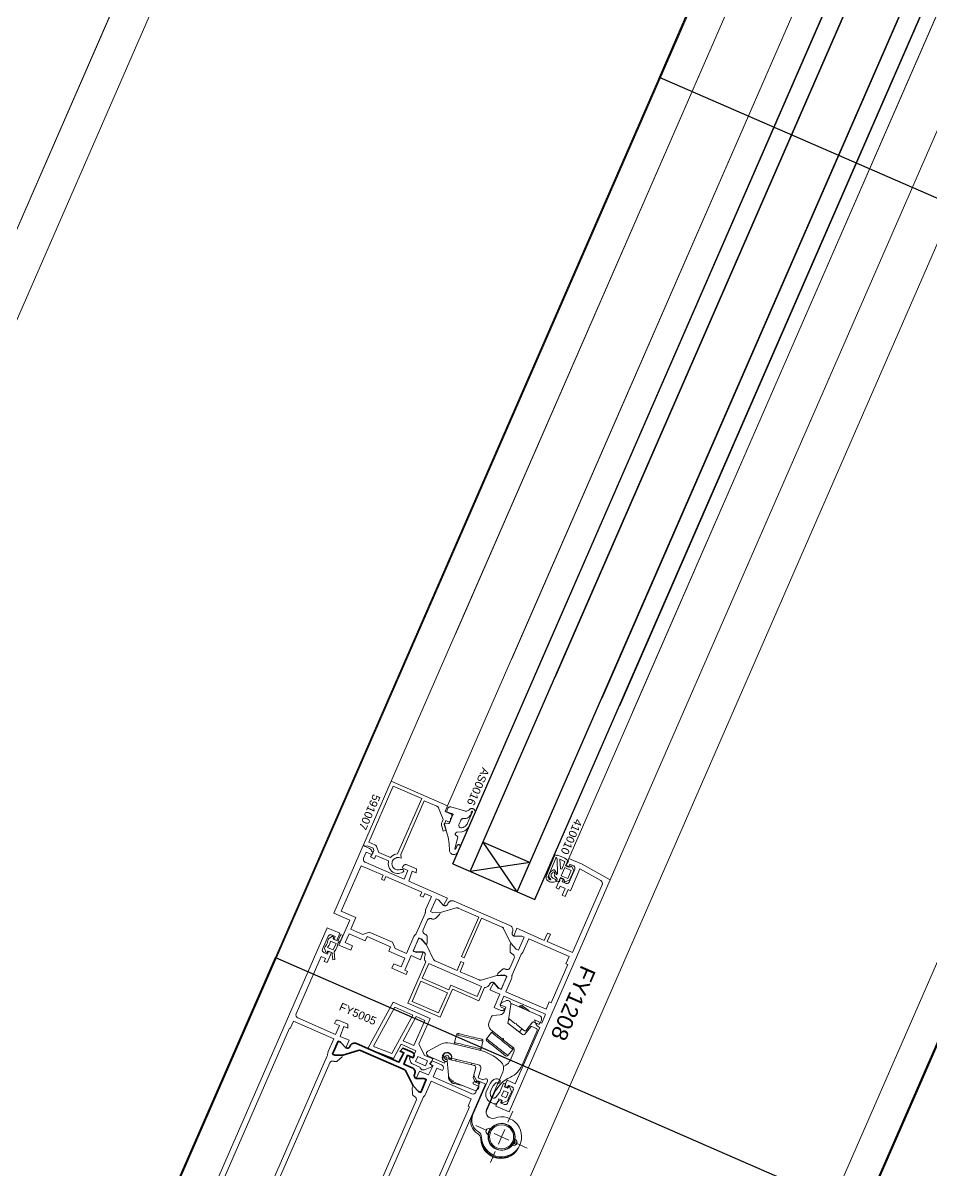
# Model space of a CAD drawing. Header units: millimetres. Extents: x -37281 to 954596, y -59787 to 956680.
# Drawn here: x 873242.2 to 873525.9, y -6909.8 to -6551.4 of the extents above; entities that cross this region are included whole.
import ezdxf
from ezdxf.enums import TextEntityAlignment as Align

# ---------------------------------------------------------------- set-up
doc = ezdxf.new("R2010")
doc.units = ezdxf.units.MM
doc.header["$MEASUREMENT"] = 0
doc.linetypes.add('Dot & Dashed', pattern=[670.277762, 352.777767, -176.388884, 0, -141.111112])
doc.linetypes.add('Double Dashed', pattern=[1093.611073, 529.166651, -211.666656, 141.111112, -211.666656])
for name, color, linetype, lineweight in [('0_Pen_No__2', 8, 'Continuous', 15), ('0_Pen_No__5', 7, 'Continuous', 25), ('0_Pen_No__6', 7, 'Continuous', 35), ('0_Pen_No__7', 7, 'Continuous', 35), ('0_Pen_No__9', 7, 'Continuous', 13), ('New_A-20-M_Floor_Slab_Pen_No__89', 8, 'Continuous', 20), ('New_A-20-M_Roof_Pen_No__93', 8, 'Continuous', 13), ('New_A-25-M_Curtain_Wall_Pen_No__90', 8, 'Continuous', 20), ('New_A-25-M_Wall_Ext_Pen_No__87', 8, 'Continuous', 20), ('New_ArchiCAD Windows_Pen_No__3', 7, 'Continuous', 18), ('New_ArchiCAD Zone Stamps_Pen_No__9', 7, 'Continuous', 13)]:
    doc.layers.add(name, color=color, linetype=linetype, lineweight=lineweight)
for name, color, linetype, lineweight, true_color in [('0_Pen_No__40', 7, 'Continuous', 35, 0x2a2a2a), ('A-15-MG_Structural_Grid_Pen_No__163', 7, 'Continuous', 0, 0x750077), ('New_A-15-MG_Structural_Grid_Phase_2_Pen_No__222', 7, 'Continuous', 13, 0x65af33), ('New_A-25-M_Curtain_Wall_Pen_No__69', 7, 'Continuous', 20, 0x606060), ('New_A-35-M_FFE-Zone_Pen_No__74', 7, 'Continuous', 20, 0x606060), ('New_ArchiCAD Windows_Pen_No__23', 7, 'Continuous', 30, 0x2a2a2a)]:
    doc.layers.add(name, color=color, linetype=linetype, lineweight=lineweight, true_color=true_color)
for name, color, linetype in [('A-15-MG_Structural_Grid', 7, 'Continuous'), ('New_A-15-MG_Structural_Grid_Phase_2', 7, 'Continuous'), ('New_A-20-M_Floor_Slab', 7, 'Continuous'), ('New_A-20-M_Roof', 7, 'Continuous'), ('New_A-25-M_Curtain_Wall', 7, 'Continuous'), ('New_A-25-M_Wall_Ext', 7, 'Continuous'), ('New_A-35-M_FFE-Zone', 7, 'Continuous'), ('New_ArchiCAD Windows', 7, 'Continuous')]:
    doc.layers.add(name, color=color, linetype=linetype)
doc.styles.add('GENERATED_STYLE_2', font='')
doc.styles.add('GENERATED_STYLE_3', font='')
doc.styles.add('GENERATED_STYLE_4', font='')
doc.styles.get('GENERATED_STYLE_2').set_extended_font_data('Arial', bold=True)
doc.styles.get('GENERATED_STYLE_3').set_extended_font_data('Arial')
doc.styles.get('GENERATED_STYLE_4').set_extended_font_data('Swis721 BT')

# ---------------------------------------------------------------- blocks, each defined once
blk = doc.blocks.new('Wall_243_2', base_point=(874395.1, -4631.3))
at = {"layer": 'New_A-25-M_Wall_Ext_Pen_No__87', "linetype": 'Continuous', "flags": 128}
for points in [[(874303.43, -4591.33), (866444.97, -22613.27)], [(866536.64, -22653.24), (874395.1, -4631.3)]]:
    blk.add_lwpolyline(points, dxfattribs=at)
blk = doc.blocks.new('Wall_245_2', base_point=(874285.09, -4632.6))
at = {"layer": 'New_A-25-M_Wall_Ext_Pen_No__87', "linetype": 'Continuous', "flags": 128}
for points in [[(874133.84, -4566.65), (872224.02, -8946.49)], [(869174.27, -16353.33), (874285.09, -4632.6)]]:
    blk.add_lwpolyline(points, dxfattribs=at)
blk = doc.blocks.new('Single Office_INB 2115_77_2', base_point=(872360.27, -4933.21))
at = {"layer": 'New_A-35-M_FFE-Zone_Pen_No__74', "linetype": 'Continuous'}
blk.add_line((872814.28, -7592.83), (874151.79, -4525.48), dxfattribs=at)
at = {"layer": 'New_ArchiCAD Zone Stamps_Pen_No__9'}
for tag, height, style, p in [('ROOM_NAME', 250, 'GENERATED_STYLE_2', (870650.23, -3992.94)), ('zoneNameLine2', 250, 'GENERATED_STYLE_2', (870461.8, -4425.07)), ('ROOM_NUMBER', 200, 'GENERATED_STYLE_3', (870273.37, -4845.78)), ('measuredAreaCode', 200, 'GENERATED_STYLE_3', (870116.34, -5205.89)), ('DUMMY_649', 200, 'GENERATED_STYLE_3', (870423.74, -5339.93)), ('DUMMY_650', 200, 'GENERATED_STYLE_3', (870913.08, -5553.31)), ('DUMMY_651', 133.33, 'GENERATED_STYLE_3', (871192.37, -5659.86))]:
    blk.add_attdef(tag, text='', height=height, rotation=336.4404, dxfattribs=dict(at, style=style)).set_placement(p, align=Align.TOP_LEFT)
blk = doc.blocks.new('Slab_14_2', base_point=(829422.85, -33019.01))
at = {"layer": 'New_A-20-M_Floor_Slab_Pen_No__89', "linetype": 'Continuous', "flags": 128}
blk.add_lwpolyline([(875235.59, -26822.78), (866165.91, -22867.95), (874174.16, -4502.51), (868527.24, -2040.17), (868435.45, -2000.14), (866447.92, -6558.18), (861160.52, -4252.62), (853558.92, -11326.43), (853176.07, -10915.01), (829422.85, -33019.01)], dxfattribs=at)
blk = doc.blocks.new('Slab_18_2', base_point=(875235.59, -26822.78))
at = {"layer": 'New_A-20-M_Floor_Slab_Pen_No__89', "linetype": 'Continuous', "flags": 128}
blk.add_lwpolyline([(875235.59, -26822.78), (866165.91, -22867.95), (874174.16, -4502.51), (883243.83, -8457.33)], close=True, dxfattribs=at)
blk = doc.blocks.new('Double Window 19_7')
at = {"layer": 'New_ArchiCAD Windows_Pen_No__23', "linetype": 'Continuous'}
for p, q in [((-700, 0), (-625, 0)), ((-625, 0), (-625, -190)), ((-325, -190), (-325, 0)), ((-325, 0), (-250, 0))]:
    blk.add_line(p, q, dxfattribs=at)
at = {"layer": 'New_ArchiCAD Windows_Pen_No__3', "linetype": 'Continuous'}
for p, q in [((-700, 165), (700, 165)), ((-625, 0), (-325, 0)), ((-325, -190), (-625, -190)), ((-700, -200), (700, -200))]:
    blk.add_line(p, q, dxfattribs=at)
blk = doc.blocks.new('Wall_353_2', base_point=(874468.42, -4712.54))
at = {"layer": 'New_ArchiCAD Windows', "color": 251, "linetype": 'Continuous', "lineweight": 20, "true_color": 0x606060, "zscale": 1000, "rotation": 66.44041158399281}
blk.add_blockref('Double Window 19_7', (873570.9, -6270.46), dxfattribs=at)
blk = doc.blocks.new('Morph_2_2', base_point=(864302.5, 0))
at = {"layer": 'New_A-20-M_Roof_Pen_No__93', "linetype": 'Continuous', "flags": 128}
blk.add_lwpolyline([(866367.03, -22792.01), (874315.32, -4564.06)], dxfattribs=at)
blk = doc.blocks.new('Standard grid marker')
at = {"layer": 'A-15-MG_Structural_Grid_Pen_No__163', "linetype": 'Double Dashed'}
blk.add_line((1000, 0), (29725.95, 0), dxfattribs=at)
at = {"layer": 'A-15-MG_Structural_Grid_Pen_No__163', "style": 'GENERATED_STYLE_4'}
for tag, p in [('AC_MarkerText_1_0', (-500, 41.18)), ('AC_MarkerText_1_1', (31225.95, 41.18))]:
    blk.add_attdef(tag, text='', height=350, rotation=90, dxfattribs=at).set_placement(p, align=Align.MIDDLE_CENTER)
blk = doc.blocks.new('Beam_8_2', base_point=(874303.43, -4591.33))
at = {"layer": 'New_A-25-M_Curtain_Wall_Pen_No__69', "linetype": 'Dot & Dashed'}
blk.add_line((874303.43, -4591.33), (866444.97, -22613.27), dxfattribs=at)
at = {"layer": 'New_A-25-M_Curtain_Wall_Pen_No__90', "linetype": 'Continuous'}
blk.add_line((874303.43, -4591.33), (866444.97, -22613.27), dxfattribs=at)
blk = doc.blocks.new('Standard grid marker_19')
at = {"layer": 'New_A-15-MG_Structural_Grid_Phase_2_Pen_No__222', "linetype": 'Double Dashed'}
blk.add_line((948.58, 0), (36650.52, 0), dxfattribs=at)
at = {"layer": 'New_A-15-MG_Structural_Grid_Phase_2_Pen_No__222', "style": 'GENERATED_STYLE_4'}
for tag, p in [('AC_MarkerText_1_0', (-500, -588.26)), ('AC_MarkerText_1_1', (38099.1, -588.26))]:
    blk.add_attdef(tag, text='', height=350, rotation=90, dxfattribs=at).set_placement(p, align=Align.MIDDLE_CENTER)

msp = doc.modelspace()

# ---------------------------------------------------------------- linework, layer by layer
at = {"layer": '0_Pen_No__2', "linetype": 'Continuous', "flags": 128}
for points in [[(873361.01, -6815.86), (873361.21, -6816.39), (873360.84, -6816.66), (873360.43, -6816.87), (873359.99, -6817.01), (873359.54, -6817.09), (873359.08, -6817.09), (873358.63, -6817.03), (873358.19, -6816.89), (873357.74, -6816.65), (873357.34, -6816.34), (873356.99, -6815.96), (873356.71, -6815.54), (873356.5, -6815.07), (873356.38, -6814.58), (873356.33, -6814.07), (873356.37, -6813.56), (873356.43, -6813.18), (873352.49, -6811.46), (873352.05, -6812.47), (873350.76, -6811.91), (873350.92, -6811.54), (873351.11, -6811.62), (873351.87, -6809.88), (873351.61, -6809.22), (873349.82, -6808.44), (873348.9, -6808.54), (873348.59, -6808.13), (873357.27, -6788.23), (873374.87, -6795.91), (873374.07, -6797.74), (873376.18, -6798.66), (873376.23, -6799.55), (873376.1, -6799.65), (873375.98, -6799.76), (873375.88, -6799.89), (873375.81, -6800.04), (873375.76, -6800.19), (873375.74, -6800.35), (873375.74, -6800.52), (873375.77, -6800.68), (873375.36, -6801.03), (873374.35, -6800.59), (873373.89, -6801.65), (873374.46, -6803.56), (873373.5, -6803.84), (873373.04, -6802.28), (873372.98, -6802.01), (873372.96, -6801.73), (873372.97, -6801.45), (873373.03, -6801.18), (873373.12, -6800.91), (873373.44, -6800.19), (873372.04, -6796.63), (873371.97, -6796.49), (873371.88, -6796.36), (873371.76, -6796.24), (873371.64, -6796.15), (873371.5, -6796.08), (873367.58, -6794.37)], [(873367.58, -6794.37), (873360.26, -6811.14), (873360.39, -6812.3), (873359.96, -6812.18), (873359.64, -6812.11), (873359.3, -6812.1), (873358.97, -6812.15), (873358.66, -6812.26), (873358.36, -6812.42), (873358.1, -6812.62), (873357.88, -6812.87), (873357.7, -6813.15), (873357.57, -6813.46), (873357.5, -6813.78), (873357.48, -6814.12), (873357.52, -6814.45), (873357.62, -6814.77), (873357.77, -6815.07), (873357.96, -6815.34), (873358.2, -6815.57), (873358.48, -6815.75), (873358.78, -6815.89), (873359.11, -6815.97), (873359.44, -6816), (873359.77, -6815.97), (873360.09, -6815.88), (873361.01, -6815.86)], [(873349.74, -6836.77), (873357.07, -6839.97), (873356.47, -6841.34), (873361.52, -6843.54), (873360.32, -6846.29), (873358.03, -6845.29), (873357.43, -6846.67), (873361.92, -6848.63), (873362.32, -6847.71), (873361.49, -6847.35), (873363.49, -6842.77), (873366.42, -6844.05), (873367.28, -6841.58), (873364.86, -6841.62), (873364.13, -6841.3), (873365.89, -6837.27), (873366.62, -6837.59), (873368.24, -6839.38), (873368.52, -6838.74), (873368.49, -6836.97), (873368.48, -6836.81), (873368.43, -6836.65), (873368.37, -6836.5), (873368.28, -6836.36), (873368.16, -6836.24), (873368.03, -6836.15), (873367.89, -6836.07), (873367.75, -6836.01), (873367.61, -6835.93), (873367.48, -6835.84), (873367.38, -6835.72), (873367.29, -6835.6), (873367.22, -6835.45), (873367.17, -6835.3), (873367.15, -6835.15), (873367.15, -6834.99), (873367.18, -6834.84), (873367.23, -6834.69), (873368.51, -6831.76), (873368.58, -6831.62), (873368.68, -6831.49), (873368.79, -6831.38), (873368.92, -6831.29), (873369.06, -6831.22), (873369.21, -6831.18), (873369.37, -6831.16), (873369.52, -6831.16), (873369.68, -6831.19), (873369.83, -6831.24), (873369.97, -6831.3), (873370.12, -6831.35), (873370.28, -6831.38), (873370.45, -6831.38), (873370.61, -6831.36), (873370.76, -6831.3), (873370.91, -6831.23), (873371.04, -6831.13), (873372.36, -6829.94), (873372.64, -6829.3), (873370.22, -6829.34), (873369.49, -6829.02), (873371.24, -6824.98), (873371.98, -6825.3), (873373.59, -6827.1), (873374.82, -6824.8), (873362.72, -6819.52), (873363.83, -6816.41), (873365.03, -6816.93), (873365.11, -6815.66), (873362.22, -6814.4), (873362.08, -6814.35), (873361.92, -6814.32), (873361.76, -6814.31), (873361.61, -6814.34), (873361.46, -6814.38), (873361.32, -6814.45), (873361.19, -6814.54), (873361.08, -6814.65), (873360.98, -6814.78), (873360.91, -6814.91), (873360.71, -6815.37), (873362.45, -6816.13), (873361.25, -6818.88), (873349.15, -6813.61), (873349.01, -6813.53), (873348.89, -6813.44), (873348.78, -6813.32), (873348.69, -6813.2), (873348.62, -6813.05), (873348.57, -6812.9), (873348.55, -6812.75), (873348.56, -6812.59), (873348.58, -6812.44), (873348.63, -6812.29), (873349.43, -6810.46), (873351.08, -6811.17), (873351.48, -6810.79), (873351.27, -6810.26), (873351.14, -6809.98), (873350.96, -6809.72), (873350.74, -6809.5), (873350.49, -6809.31), (873350.21, -6809.16), (873348.47, -6808.4), (873339.28, -6829.48), (873344.32, -6831.68), (873340.93, -6839.47), (873344.59, -6841.07), (873345.19, -6839.7), (873342.9, -6838.7)], [(873412.73, -6812.42), (873411.73, -6814.71), (873412.64, -6815.11), (873413.04, -6814.19), (873414.14, -6814.67), (873414.25, -6814.73), (873414.35, -6814.81), (873414.44, -6814.9), (873414.51, -6815), (873414.57, -6815.11), (873414.6, -6815.23), (873414.62, -6815.36), (873414.62, -6815.48), (873414.6, -6815.61), (873414.56, -6815.72), (873412.8, -6819.76), (873412.74, -6819.87), (873412.66, -6819.97), (873412.57, -6820.06), (873412.47, -6820.13), (873412.36, -6820.18), (873412.24, -6820.22), (873412.11, -6820.24), (873411.99, -6820.23), (873411.86, -6820.21), (873411.74, -6820.17), (873410.64, -6819.69), (873411.04, -6818.77), (873410.13, -6818.38), (873408.73, -6821.58), (873409.65, -6821.98), (873410.04, -6821.07), (873411.6, -6821.75), (873410.68, -6823.85), (873411.6, -6824.25), (873412.52, -6822.15), (873413.25, -6822.47), (873416.21, -6815.69), (873422.69, -6819.33), (873422.83, -6819.42), (873422.95, -6819.53), (873423.05, -6819.66), (873423.12, -6819.8), (873423.18, -6819.96), (873423.2, -6820.12), (873423.2, -6820.28), (873423.18, -6820.44), (873423.12, -6820.6), (873413.87, -6841.82), (873405.98, -6838.39), (873406.98, -6836.1), (873406.07, -6835.7), (873405.07, -6837.99), (873396.45, -6834.23), (873395.59, -6836.69), (873398.01, -6836.66), (873398.74, -6836.98), (873396.99, -6841.01), (873396.25, -6840.69), (873394.63, -6838.89), (873394.36, -6839.53), (873394.38, -6841.31), (873394.4, -6841.47), (873394.44, -6841.63), (873394.51, -6841.78), (873394.6, -6841.91), (873394.71, -6842.03), (873394.84, -6842.13), (873394.98, -6842.21), (873395.13, -6842.27), (873395.26, -6842.34), (873395.39, -6842.44), (873395.5, -6842.55), (873395.59, -6842.68), (873395.66, -6842.82), (873395.7, -6842.97), (873395.72, -6843.13), (873395.72, -6843.28), (873395.69, -6843.44), (873395.64, -6843.59), (873394.36, -6846.52), (873394.29, -6846.66), (873394.2, -6846.78), (873394.08, -6846.89), (873393.95, -6846.98), (873393.81, -6847.05), (873393.66, -6847.1), (873393.51, -6847.12), (873393.35, -6847.12), (873393.2, -6847.09), (873393.05, -6847.04), (873392.9, -6846.97), (873392.75, -6846.92), (873392.59, -6846.9), (873392.43, -6846.89), (873392.26, -6846.92), (873392.11, -6846.97), (873391.97, -6847.05), (873391.84, -6847.15), (873390.52, -6848.33), (873390.24, -6848.98), (873392.65, -6848.94), (873393.39, -6849.26), (873391.63, -6853.29), (873390.9, -6852.97), (873389.28, -6851.18), (873388.06, -6853.48), (873391.17, -6854.84), (873389.37, -6858.96), (873391.48, -6859.88), (873392.25, -6859.9), (873392.8, -6859.37), (873393, -6858.91), (873391.26, -6858.15), (873392.46, -6855.4)], [(873392.46, -6855.4), (873405.47, -6861.07), (873404.27, -6863.82), (873401.96, -6862.81), (873402.43, -6864.02), (873402.85, -6864.67), (873403.49, -6865.12), (873403.67, -6865.2), (873396, -6882.8), (873393.43, -6881.68), (873393.04, -6882.59), (873392.99, -6882.73), (873392.96, -6882.88), (873392.95, -6883.03), (873392.97, -6883.19), (873393.13, -6883.96), (873393.51, -6884), (873393.83, -6883.27), (873394.93, -6883.75), (873395.04, -6883.81), (873395.14, -6883.88), (873395.23, -6883.98), (873395.3, -6884.08), (873395.35, -6884.19), (873395.39, -6884.31), (873395.41, -6884.44), (873395.41, -6884.56), (873395.38, -6884.68), (873395.34, -6884.8), (873393.58, -6888.84), (873393.53, -6888.95), (873393.45, -6889.05), (873393.36, -6889.13), (873393.26, -6889.21), (873393.14, -6889.26), (873393.02, -6889.3), (873392.9, -6889.32), (873392.77, -6889.31), (873392.65, -6889.29), (873392.53, -6889.25), (873391.43, -6888.77), (873391.75, -6888.04), (873391.46, -6887.79), (873390.79, -6888.2), (873390.66, -6888.29), (873390.55, -6888.4), (873390.46, -6888.52), (873390.39, -6888.65), (873389.92, -6889.75), (873394.04, -6891.54), (873425.62, -6819.13), (873416.85, -6814.22), (873412.73, -6812.42)], [(873342.9, -6838.7), (873344.1, -6835.95), (873349.14, -6838.15), (873349.74, -6836.77)], [(873384.61, -6856.88), (873386.43, -6852.71), (873386.72, -6852.68), (873386.97, -6852.62), (873387.22, -6852.53), (873387.44, -6852.39), (873387.63, -6852.22), (873387.8, -6852.01), (873387.92, -6851.78), (873387.96, -6851.69), (873388.04, -6851.55), (873388.13, -6851.43), (873388.24, -6851.32), (873388.37, -6851.23), (873388.51, -6851.16), (873388.66, -6851.12), (873388.82, -6851.09), (873388.98, -6851.1), (873389.13, -6851.12), (873389.28, -6851.18), (873389.26, -6851.22), (873390.69, -6852.94), (873391.61, -6853.34), (873393.41, -6849.21), (873392.49, -6848.81), (873390.26, -6848.93), (873390.24, -6848.98), (873385.36, -6850.41), (873385.23, -6850.44), (873385.09, -6850.45), (873384.95, -6850.45), (873384.81, -6850.42), (873384.68, -6850.37), (873378.76, -6847.79), (873379.96, -6845.04), (873379.04, -6844.64), (873377.84, -6847.39), (873371, -6844.4), (873370.87, -6844.34), (873370.76, -6844.26), (873370.66, -6844.16), (873370.57, -6844.05), (873370.5, -6843.93), (873368.24, -6839.38), (873368.26, -6839.34), (873366.83, -6837.62), (873365.91, -6837.22), (873364.11, -6841.35), (873365.03, -6841.75), (873367.26, -6841.63), (873367.28, -6841.58), (873367.42, -6841.66), (873367.54, -6841.75), (873367.65, -6841.86), (873367.74, -6841.99), (873367.81, -6842.13), (873367.86, -6842.28), (873367.88, -6842.44), (873367.88, -6842.6), (873367.85, -6842.75), (873367.8, -6842.9), (873367.76, -6842.99), (873367.67, -6843.24), (873367.63, -6843.5), (873367.64, -6843.76), (873367.69, -6844.02), (873367.79, -6844.26), (873367.92, -6844.48), (873368.1, -6844.71), (873362.48, -6857.6), (873372.56, -6862), (873376.36, -6853.29)], [(873375.2, -6853.44), (873366.95, -6849.84), (873368.99, -6845.17), (873385.49, -6852.36), (873384.09, -6855.57), (873375.84, -6851.97)], [(873375.84, -6851.97), (873375.2, -6853.44)], [(873376.36, -6853.29), (873384.61, -6856.88)], [(873394.14, -6886.8), (873394.81, -6885.27), (873394.19, -6883.67), (873393.96, -6883.64), (873393.56, -6884.14), (873392.55, -6883.7)]]:
    msp.add_lwpolyline(points, dxfattribs=at)
for points in [[(873366.78, -6793.69), (873357.89, -6789.81), (873350.25, -6807.32), (873352.16, -6808.15), (873352.3, -6808.23), (873352.43, -6808.32), (873352.54, -6808.44), (873352.63, -6808.56), (873352.69, -6808.71), (873353.42, -6810.56), (873357, -6812.12), (873357.36, -6811.74), (873357.78, -6811.43), (873358.24, -6811.19), (873358.74, -6811.03), (873359.25, -6810.96)], [(873350.34, -6835.4), (873348.37, -6836.17), (873344.61, -6834.53), (873346.21, -6830.87), (873341.62, -6828.87), (873347.82, -6814.66), (873354.69, -6817.66), (873354.17, -6818.85), (873355.09, -6819.25), (873355.61, -6818.06), (873366.79, -6822.93), (873366.27, -6824.13), (873367.19, -6824.53), (873367.71, -6823.33), (873369.82, -6824.25), (873368.08, -6828.24), (873367.98, -6828.53), (873367.92, -6828.83), (873367.91, -6829.13), (873367.9, -6829.28), (873367.88, -6829.43), (873367.83, -6829.57), (873365.16, -6835.68), (873365.09, -6835.81), (873365.01, -6835.93), (873364.9, -6836.03), (873364.69, -6836.25), (873364.5, -6836.5), (873364.36, -6836.77), (873362.02, -6842.13), (873358.45, -6840.57), (873357.67, -6838.59)], [(873379.23, -6843.08), (873380.05, -6843.44), (873385.45, -6831.07), (873391.88, -6833.87), (873392, -6833.94), (873392.11, -6834.02), (873392.22, -6834.11), (873392.3, -6834.22), (873392.37, -6834.34), (873394.63, -6838.91), (873396.25, -6840.69), (873396.99, -6841.01), (873398.74, -6836.98), (873398.01, -6836.66), (873395.59, -6836.69), (873395.46, -6836.62), (873395.33, -6836.52), (873395.22, -6836.41), (873395.13, -6836.28), (873395.06, -6836.14), (873395.02, -6835.99), (873395, -6835.84), (873395, -6835.68), (873395.03, -6835.52), (873395.08, -6835.38), (873395.12, -6835.28), (873395.19, -6835.06), (873395.24, -6834.83), (873395.24, -6834.6), (873395.21, -6834.36), (873395.14, -6834.14), (873395.04, -6833.93), (873394.9, -6833.73), (873394.74, -6833.56), (873394.55, -6833.42), (873394.34, -6833.31), (873376.93, -6825.72), (873376.7, -6825.64), (873376.47, -6825.6), (873376.24, -6825.59), (873376, -6825.63), (873375.78, -6825.69), (873375.57, -6825.8), (873375.37, -6825.93), (873375.2, -6826.1), (873375.06, -6826.28), (873374.95, -6826.49), (873374.91, -6826.58), (873374.84, -6826.72), (873374.74, -6826.85), (873374.63, -6826.96), (873374.5, -6827.05), (873374.36, -6827.11), (873374.21, -6827.16), (873374.05, -6827.18), (873373.9, -6827.18), (873373.74, -6827.15), (873373.59, -6827.1), (873371.98, -6825.3), (873371.24, -6824.98), (873369.49, -6829.02), (873370.22, -6829.34), (873372.63, -6829.32), (873377.51, -6827.86), (873377.65, -6827.83), (873377.78, -6827.82), (873377.92, -6827.83), (873378.06, -6827.86), (873378.19, -6827.9), (873384.62, -6830.71)], [(873393.06, -6854.02), (873394.79, -6850.04), (873394.9, -6849.75), (873394.95, -6849.45), (873394.96, -6849.14), (873394.97, -6848.99), (873395, -6848.85), (873395.05, -6848.71), (873397.71, -6842.6), (873397.78, -6842.47), (873397.87, -6842.35), (873397.97, -6842.24), (873398.19, -6842.03), (873398.37, -6841.78), (873398.51, -6841.51), (873400.25, -6837.52), (873412.81, -6843), (873411.81, -6845.29), (873412.45, -6845.57), (873407.25, -6857.49), (873406.61, -6857.21), (873405.61, -6859.5)], [(873374.8, -6854.35), (873372.04, -6860.68), (873363.79, -6857.08), (873366.55, -6850.76)]]:
    msp.add_lwpolyline(points, close=True, dxfattribs=at)
for points in [[(873273.33, -6980.73), (873337.28, -6834.07), (873341.22, -6835.79), (873340.23, -6838.08), (873339.31, -6837.68), (873339.71, -6836.76), (873338.61, -6836.28, 0.414214), (873337.56, -6836.69), (873335.8, -6840.73, 0.414214), (873336.21, -6841.78), (873337.31, -6842.26), (873337.71, -6841.34), (873338.63, -6841.74), (873337.23, -6844.95), (873336.31, -6844.55), (873336.71, -6843.64), (873335.34, -6843.04), (873327.54, -6860.91, 0.414214), (873328.06, -6862.23), (873339.88, -6867.38), (873341.08, -6864.63), (873339.52, -6863.95), (873339.72, -6863.5, -0.414214), (873341.04, -6862.98), (873343.74, -6864.16), (873343.66, -6865.43), (873342.47, -6864.91), (873341.35, -6868.02), (873344.1, -6869.22), (873343.06, -6871.61), (873341.44, -6869.81), (873340.71, -6869.49), (873338.95, -6873.52), (873339.69, -6873.84), (873342.1, -6873.81), (873341.82, -6874.45), (873340.5, -6875.63, -0.294108), (873339.44, -6875.81), (873339.38, -6875.78, 0.414214), (873338.07, -6876.3), (873304.81, -6952.57, 0.414214)], [(873342.72, -6983.71), (873386.69, -6882.88), (873384.95, -6882.13, 0.198912), (873383.42, -6882.1), (873382.89, -6882.31), (873382.88, -6882.86), (873384.53, -6883.58), (873383.73, -6885.41, -0.414214), (873382.42, -6885.93), (873370.32, -6880.65), (873371.52, -6877.9), (873373.26, -6878.66), (873373.46, -6878.2, 0.414214), (873372.94, -6876.89), (873370.05, -6875.63), (873369.17, -6876.56), (873370.37, -6877.08), (873368.85, -6880.01), (873366.1, -6878.81), (873365.06, -6881.2), (873367.48, -6881.16), (873368.21, -6881.48), (873366.45, -6885.51), (873365.72, -6885.19), (873364.1, -6883.4), (873363.82, -6884.04), (873363.85, -6885.81, 0.294108), (873364.45, -6886.71), (873364.5, -6886.74, -0.414214), (873365.02, -6888.05), (873331.76, -6964.32, -0.414214)], [(873332.45, -6966.98, -0.112281), (873332.54, -6966.54), (873367.18, -6887.11, -0.112281), (873367.44, -6886.75, 0.112281), (873367.98, -6886.02), (873369.72, -6882.03), (873382.27, -6887.5), (873381.28, -6889.8), (873381.73, -6890), (873344.56, -6975.24), (873344.1, -6975.04), (873343.1, -6977.34), (873331.42, -6972.24)]]:
    msp.add_lwpolyline(points, format="xyb", dxfattribs=at)
msp.add_lwpolyline([(873298.78, -6958.01), (873300.11, -6958.59), (873301.85, -6954.6, -0.112281), (873302.39, -6953.87, 0.112281), (873302.65, -6953.51), (873337.29, -6874.07, 0.112281), (873337.38, -6873.64, -0.112281), (873337.55, -6872.75), (873339.28, -6868.76), (873326.73, -6863.28), (873325.73, -6865.57), (873325.45, -6865.45), (873288.28, -6950.7), (873288.55, -6950.82), (873287.55, -6953.11)], format="xyb", close=True, dxfattribs=at)
at = {"layer": '0_Pen_No__40', "linetype": 'Continuous'}
msp.add_line((874037.86, -5700.74), (866899.19, -22071.98), dxfattribs=at)
at = {"layer": '0_Pen_No__5', "linetype": 'Continuous'}
for p, q in [((873525.14, -6473.06), (873402.86, -6753.48)), ((873530.64, -6475.46), (873408.36, -6755.87)), ((873545.3, -6481.85), (873423.03, -6762.27)), ((873550.8, -6484.25), (873428.53, -6764.67)), ((873376.45, -6814.05), (873498.72, -6533.64)), ((873381.95, -6816.45), (873504.22, -6536.04)), ((873396.61, -6822.85), (873518.89, -6542.43)), ((873402.11, -6825.24), (873524.39, -6544.83)), ((873385.94, -6807.28), (873400.61, -6813.68)), ((873396.61, -6822.85), (873385.94, -6807.28)), ((873376.45, -6814.05), (873402.11, -6825.24)), ((873400.61, -6813.68), (873381.95, -6816.45))]:
    msp.add_line(p, q, dxfattribs=at)
at = {"layer": '0_Pen_No__6', "linetype": 'Continuous', "flags": 128}
msp.add_lwpolyline([(873364.09, -6883.42), (873365.72, -6885.19), (873366.45, -6885.51), (873368.21, -6881.48), (873367.48, -6881.16), (873365.06, -6881.2, -0.414214), (873364.54, -6879.88), (873364.58, -6879.79, 0.414214), (873363.81, -6877.82), (873361.15, -6876.66), (873362.35, -6873.91), (873364.09, -6874.67), (873364.29, -6874.21, 0.414214), (873363.77, -6872.89), (873360.89, -6871.63), (873360.01, -6872.56), (873361.2, -6873.08), (873359.68, -6876.02), (873346.39, -6870.22, 0.414214), (873344.42, -6871), (873344.38, -6871.09, -0.414214), (873343.06, -6871.61), (873341.44, -6869.81), (873340.71, -6869.49), (873338.95, -6873.52), (873339.69, -6873.84), (873342.09, -6873.82), (873346.97, -6872.37, -0.176327), (873347.66, -6872.41), (873361.34, -6878.38, -0.176327), (873361.84, -6878.85)], format="xyb", close=True, dxfattribs=at)
at = {"layer": '0_Pen_No__9', "linetype": 'Continuous'}
for p, q in [((873493.17, -6476.58), (873377.29, -6742.32)), ((873510.77, -6484.25), (873394.89, -6750)), ((873548.62, -6500.76), (873432.74, -6766.51)), ((873562.32, -6505.64), (873446.04, -6772.3)), ((873357.27, -6788.23), (873473.15, -6522.49)), ((873374.87, -6795.91), (873490.75, -6530.16)), ((873412.73, -6812.42), (873528.61, -6546.67)), ((873425.62, -6819.13), (873541.9, -6552.46)), ((873391.84, -6858.95), (873392.61, -6859.29)), ((873393.25, -6856.83), (873391.86, -6857.38)), ((873394.59, -6858.05), (873393.96, -6862.2)), ((873394.59, -6858.05), (873394.61, -6857.91)), ((873403.63, -6861.58), (873395, -6857.82)), ((873397.19, -6858.77), (873397.48, -6858.4)), ((873397.48, -6858.4), (873398.09, -6858.34)), ((873388.59, -6861.77), (873387.8, -6863.58)), ((873391.28, -6861.22), (873388.99, -6861.48)), ((873392.77, -6859.68), (873392.49, -6860.33)), ((873393.72, -6863.81), (873393.96, -6862.2)), ((873393.85, -6862.96), (873394.17, -6862.56)), ((873394.07, -6862.48), (873395.89, -6863.93)), ((873403.67, -6864), (873404.15, -6862.9)), ((873387.03, -6868.71), (873388.59, -6866.75)), ((873388.38, -6865.95), (873391.9, -6868.74)), ((873398.26, -6867.42), (873393.72, -6863.81)), ((873395.89, -6863.93), (873396.31, -6863.88)), ((873396.31, -6863.88), (873396.36, -6864.3)), ((873396.36, -6864.3), (873398.86, -6866.3)), ((873398.08, -6865.67), (873397.3, -6866.66)), ((873398.03, -6877.14), (873402.83, -6866.14)), ((873400.85, -6864.97), (873398.96, -6867.34)), ((873399.29, -6866.25), (873401.41, -6863.58)), ((873402.57, -6865.48), (873401.2, -6864.89)), ((873401.77, -6863.5), (873403.27, -6864.15)), ((873384.79, -6872.3), (873375.72, -6870.11)), ((873377.05, -6869.92), (873377.64, -6867.49)), ((873385.9, -6869.48), (873385.32, -6871.91)), ((873391.9, -6868.74), (873392.32, -6868.7)), ((873392.36, -6869.12), (873391.9, -6868.74)), ((873392.32, -6868.7), (873392.36, -6869.12)), ((873392.36, -6869.12), (873395.33, -6871.48)), ((873372.52, -6870.53), (873368.67, -6872.62)), ((873395.24, -6872.05), (873393.68, -6874)), ((873395.62, -6872.66), (873394.36, -6875.54)), ((873368.86, -6874.13), (873373.93, -6876.34)), ((873373.9, -6874.3), (873374.09, -6874.35)), ((873373.93, -6876.34), (873374.11, -6875.88)), ((873374.66, -6874.49), (873374.09, -6874.35)), ((873375.1, -6880.1), (873374.66, -6874.49)), ((873375.24, -6874.63), (873375.19, -6874.82)), ((873375.97, -6875.01), (873375.19, -6874.82)), ((873375.24, -6874.63), (873376.01, -6874.81)), ((873375.46, -6875.19), (873383.3, -6877.08)), ((873375.97, -6875.01), (873376.01, -6874.81)), ((873376.12, -6874.84), (873384.5, -6876.86)), ((873377.46, -6875.68), (873377.58, -6875.19)), ((873382.44, -6876.36), (873382.32, -6876.85)), ((873393.09, -6876.95), (873392.3, -6877.43)), ((873375.1, -6880.1), (873375.18, -6881.07)), ((873383.67, -6877.69), (873382.89, -6880.88)), ((873382.89, -6880.88), (873383.5, -6882.28)), ((873383.96, -6882.08), (873383.09, -6880.08)), ((873385.23, -6878.1), (873384.44, -6880.93)), ((873384.44, -6880.93), (873385.91, -6881.57)), ((873387.04, -6890.83), (873392.11, -6879.22)), ((873375.81, -6881.93), (873376.55, -6882.22)), ((873375.92, -6882.06), (873375.94, -6881.98)), ((873376.24, -6882.58), (873375.92, -6882.06)), ((873376.55, -6882.22), (873376.63, -6881.89)), ((873383.16, -6884.83), (873376.55, -6882.22)), ((873387.32, -6881.93), (873382.74, -6892.43)), ((873383.5, -6882.28), (873384.58, -6882.71)), ((873383.96, -6882.08), (873383.7, -6882.36)), ((873384.57, -6882.32), (873383.96, -6882.08)), ((873384.63, -6883.82), (873384.46, -6884.27)), ((873384.58, -6882.71), (873384.57, -6882.32)), ((873384.96, -6882.48), (873384.57, -6882.32)), ((873384.58, -6882.71), (873384.63, -6883.82)), ((873384.87, -6882.82), (873384.58, -6882.71)), ((873384.96, -6882.48), (873384.87, -6882.82)), ((873386.68, -6881.26), (873385.91, -6881.57)), ((873387.06, -6891.29), (873389.44, -6885.84)), ((873393.72, -6894.79), (873395.22, -6891.35)), ((873382.74, -6892.43), (873382.46, -6893.09)), ((873392.92, -6895.32), (873392.88, -6895.41)), ((873387.14, -6897.37), (873383.7, -6895.87)), ((873387.56, -6898.65), (873387.45, -6898.6)), ((873387.82, -6897.67), (873387.75, -6897.64)), ((873388.25, -6896.77), (873388.36, -6896.81)), ((873391.72, -6899.37), (873389.43, -6898.37)), ((873391.72, -6899.37), (873392.72, -6897.08)), ((873393.83, -6895.83), (873393.88, -6895.71)), ((873391.72, -6899.37), (873390.72, -6901.66)), ((873391.72, -6899.37), (873394.01, -6900.37)), ((873395.19, -6901.98), (873395.08, -6901.93)), ((873395.88, -6900.09), (873395.99, -6900.14)), ((873396.3, -6901.37), (873399.74, -6902.87)), ((873389.72, -6903.95), (873388.22, -6907.39))]:
    msp.add_line(p, q, dxfattribs=at)
at = {"layer": '0_Pen_No__9', "linetype": 'Continuous', "flags": 128}
for points in [[(873375.82, -6796.26), (873375.68, -6796.25), (873375.55, -6796.26), (873375.42, -6796.29), (873375.3, -6796.35), (873375.19, -6796.42), (873375.09, -6796.51), (873375.01, -6796.61), (873374.95, -6796.73), (873374.6, -6797.54), (873374.58, -6797.58), (873374.57, -6797.63), (873374.57, -6797.68), (873374.58, -6797.73), (873374.6, -6797.78), (873374.62, -6797.83), (873374.66, -6797.86), (873374.69, -6797.9), (873374.74, -6797.92), (873374.78, -6797.94), (873376.35, -6798.41), (873376.4, -6798.43), (873376.45, -6798.46), (873376.48, -6798.49), (873376.52, -6798.53), (873376.54, -6798.58), (873376.56, -6798.62), (873376.57, -6798.67), (873376.57, -6798.72), (873376.56, -6798.77), (873376.54, -6798.82), (873375.47, -6801.29), (873375.45, -6801.33), (873375.42, -6801.36), (873375.39, -6801.4), (873375.35, -6801.42), (873375.31, -6801.44), (873375.27, -6801.46), (873375.22, -6801.47), (873375.17, -6801.47), (873374.11, -6801.4), (873374.06, -6801.4), (873374.01, -6801.41), (873373.96, -6801.43), (873373.92, -6801.45), (873373.88, -6801.49), (873373.85, -6801.52), (873373.82, -6801.57), (873373.8, -6801.61), (873373.79, -6801.66), (873373.79, -6801.71), (873373.79, -6801.76), (873373.81, -6801.81), (873374.4, -6803.74), (873375.03, -6805.72), (873375.38, -6807.78), (873375.44, -6809.87), (873375.48, -6810.1), (873375.55, -6810.33), (873375.66, -6810.54), (873375.81, -6810.73), (873375.98, -6810.89), (873376.18, -6811.02), (873376.4, -6811.12), (873376.64, -6811.17), (873376.88, -6811.19), (873377.11, -6811.16), (873377.34, -6811.09), (873377.56, -6810.99), (873377.75, -6810.85), (873377.92, -6810.68), (873378.74, -6808.79), (873378.77, -6808.71), (873378.78, -6808.63), (873378.78, -6808.55), (873378.77, -6808.46), (873378.74, -6808.39), (873378.7, -6808.31), (873378.65, -6808.25), (873378.59, -6808.19), (873378.52, -6808.15), (873378.45, -6808.11), (873378.37, -6808.09), (873378.28, -6808.09), (873378.2, -6808.09), (873378.12, -6808.11), (873378.05, -6808.15), (873377.98, -6808.19), (873377.92, -6808.25), (873377.87, -6808.31), (873377.83, -6808.39), (873377.4, -6809.36), (873377.38, -6809.4), (873377.35, -6809.44), (873377.32, -6809.48), (873377.28, -6809.51), (873377.24, -6809.53), (873377.19, -6809.54), (873377.15, -6809.55), (873377.13, -6809.51), (873377.12, -6809.46), (873377.12, -6809.41), (873377.13, -6809.37), (873378.01, -6805.7), (873378.02, -6805.62), (873378, -6805.55), (873377.98, -6805.51), (873377.95, -6805.47), (873377.92, -6805.44), (873377.88, -6805.41), (873377.84, -6805.39), (873377.55, -6805.26), (873377.48, -6805.22), (873377.41, -6805.17), (873377.35, -6805.1), (873377.31, -6805.03), (873377.27, -6804.95), (873377.26, -6804.86), (873377.25, -6804.77), (873377.27, -6804.69), (873377.3, -6804.6), (873377.34, -6804.53), (873377.39, -6804.46), (873377.46, -6804.4), (873377.71, -6804.22), (873377.75, -6804.19), (873377.79, -6804.17), (873377.83, -6804.16), (873377.87, -6804.16), (873379.3, -6804.1), (873379.37, -6804.09), (873379.44, -6804.07), (873379.76, -6803.96), (873380.23, -6803.76), (873380.65, -6803.49), (873381.02, -6803.15), (873381.33, -6802.76), (873381.57, -6802.32), (873383.36, -6798.19), (873383.42, -6798.04), (873383.44, -6797.87), (873383.44, -6797.71), (873383.41, -6797.54), (873383.36, -6797.39), (873383.28, -6797.24), (873383.18, -6797.11), (873383.05, -6797), (873382.91, -6796.91), (873382.76, -6796.85), (873382.6, -6796.81), (873382.43, -6796.8), (873382.27, -6796.81), (873382.11, -6796.85), (873381.96, -6796.92), (873381.82, -6797.01), (873381.7, -6797.13), (873381.52, -6797.3), (873381.32, -6797.43), (873381.1, -6797.54), (873380.87, -6797.6), (873380.63, -6797.63), (873380.39, -6797.62), (873380.15, -6797.57)], [(873378.44, -6801.72), (873378.4, -6801.85), (873378.38, -6801.98), (873378.38, -6802.12), (873378.4, -6802.25), (873378.45, -6802.38), (873378.52, -6802.5), (873378.6, -6802.6), (873378.71, -6802.69), (873378.82, -6802.76), (873378.95, -6802.81), (873379.08, -6802.84), (873379.21, -6802.84), (873379.35, -6802.82), (873379.72, -6802.71), (873380.08, -6802.54), (873380.4, -6802.31), (873380.68, -6802.04), (873380.92, -6801.73), (873381.1, -6801.38), (873382.65, -6797.83), (873382.66, -6797.81), (873382.66, -6797.78), (873382.66, -6797.76), (873382.66, -6797.73), (873382.65, -6797.71), (873382.64, -6797.69), (873382.62, -6797.67), (873382.6, -6797.65), (873382.58, -6797.64), (873382.56, -6797.63), (873382.54, -6797.62), (873382.51, -6797.62), (873382.49, -6797.62), (873382.46, -6797.63), (873382.44, -6797.64), (873382.42, -6797.65), (873382.4, -6797.67), (873382.39, -6797.69), (873382.37, -6797.71), (873382.23, -6798.05), (873382.21, -6798.09), (873382.2, -6798.13), (873382.2, -6798.18), (873382.21, -6798.23), (873382.22, -6798.27), (873382.24, -6798.31), (873382.27, -6798.35), (873382.3, -6798.39), (873382.26, -6798.47), (873382.08, -6798.81), (873381.85, -6799.11), (873381.58, -6799.38), (873381.27, -6799.61), (873380.92, -6799.78), (873380.56, -6799.9), (873380.18, -6799.96), (873379.79, -6799.96), (873379.67, -6799.96), (873379.55, -6799.98), (873379.43, -6800.02), (873379.32, -6800.07), (873379.22, -6800.15), (873379.13, -6800.23), (873379.06, -6800.33), (873379, -6800.44)], [(873405.71, -6817.69), (873408.13, -6811.81), (873408.41, -6811.25), (873408.97, -6811.52), (873409.04, -6811.36), (873409.21, -6811.41), (873410.36, -6811.81), (873411.44, -6812.36), (873412.45, -6813.05), (873412.67, -6813.23), (873411.78, -6814.51), (873413.09, -6815.08), (873413.21, -6814.81), (873413.57, -6814.8), (873414.25, -6816.17), (873412.92, -6819.23), (873411.45, -6819.66), (873411.21, -6819.39), (873411.33, -6819.12), (873410.02, -6818.55), (873409.78, -6819.66), (873408.99, -6819.49), (873409.13, -6818.87), (873408.77, -6818.35), (873408.66, -6818.31), (873408.56, -6818.25), (873408.47, -6818.17), (873408.39, -6818.08), (873408.33, -6817.98), (873408.28, -6817.87), (873408.25, -6817.75), (873408.21, -6817.58), (873408.19, -6817.4), (873408.2, -6817.22), (873408.25, -6817.04), (873408.32, -6816.88), (873408.07, -6816.6), (873407.86, -6816.69), (873407.67, -6816.81), (873407.51, -6816.96), (873407.37, -6817.14), (873407.25, -6817.34), (873407.17, -6817.55), (873407.16, -6817.68), (873407.16, -6817.82), (873407.19, -6817.95), (873407.24, -6818.07), (873407.31, -6818.19), (873407.4, -6818.29), (873407.51, -6818.37), (873407.69, -6818.53), (873407.89, -6818.66), (873408.11, -6818.75), (873408.34, -6818.82), (873408.58, -6818.84), (873408.77, -6819.55), (873408.38, -6819.72), (873407.97, -6819.82), (873407.55, -6819.84), (873407.14, -6819.8), (873406.73, -6819.68), (873406.36, -6819.5), (873406.02, -6819.25), (873405.86, -6819.07), (873405.74, -6818.86), (873405.66, -6818.63), (873405.62, -6818.39), (873405.61, -6818.15), (873405.64, -6817.92)], [(873408.62, -6812.33), (873406.31, -6818.04), (873406.29, -6818.19), (873406.3, -6818.33), (873406.34, -6818.47), (873406.39, -6818.61), (873406.47, -6818.73), (873406.57, -6818.84), (873406.68, -6818.93), (873406.8, -6819.01), (873406.94, -6819.06), (873407.08, -6819.09), (873407.14, -6818.93), (873406.96, -6818.78), (873406.8, -6818.61), (873406.67, -6818.41), (873406.57, -6818.19), (873406.51, -6817.96), (873406.49, -6817.73), (873406.51, -6817.49), (873406.63, -6817.16), (873406.81, -6816.85), (873407.04, -6816.57), (873407.31, -6816.33), (873407.62, -6816.14), (873407.95, -6816), (873408.3, -6815.92), (873408.92, -6817.03), (873408.7, -6817.26), (873408.8, -6817.56), (873409.16, -6817.07), (873409.1, -6812.62), (873408.87, -6812.15), (873408.69, -6812.15)], [(873411.4, -6813.4), (873411.5, -6813.47), (873410.52, -6815.73), (873410.14, -6815.66), (873409.9, -6812.59), (873410.13, -6812.69)], [(873411.49, -6815.26), (873413.5, -6816.14), (873412.38, -6818.7), (873410.37, -6817.83)], [(873340.61, -6838.97), (873340.65, -6838.72), (873340.86, -6838.6), (873341.07, -6838.47), (873341.24, -6838.3), (873341.39, -6838.11), (873341.51, -6837.89), (873342.13, -6836.47), (873341.49, -6836.19), (873340.79, -6837.78), (873340.73, -6838.19), (873339.17, -6837.51), (873339.25, -6836.94), (873338.96, -6836.73), (873338.03, -6837.2), (873337.88, -6837.28), (873337.76, -6837.39), (873337.65, -6837.52), (873337.57, -6837.67), (873337.51, -6837.83), (873337.48, -6837.99), (873337.39, -6838.48), (873337.23, -6838.95), (873336.99, -6839.39), (873336.69, -6839.79), (873336.59, -6839.92), (873336.52, -6840.07), (873336.47, -6840.23), (873336.45, -6840.4), (873336.45, -6840.57), (873336.49, -6840.73), (873336.78, -6841.73), (873337.13, -6841.8), (873337.49, -6841.36), (873339.05, -6842.04), (873338.79, -6842.36), (873338.99, -6844.09), (873339.68, -6844.01), (873339.41, -6841.59), (873339.54, -6841.42), (873339.93, -6840.87), (873340.25, -6840.27), (873340.47, -6839.63)], [(873338.27, -6838.21), (873338.19, -6838.56), (873338.05, -6839.04), (873337.85, -6839.5), (873337.6, -6839.93), (873337.4, -6840.23), (873339.17, -6841), (873340.05, -6838.98)], [(873360.44, -6867.85), (873363.99, -6861.34), (873358.37, -6858.89), (873351.86, -6870.86), (873351.84, -6870.91), (873351.83, -6870.96), (873351.82, -6871.01), (873351.83, -6871.06), (873351.84, -6871.11), (873351.86, -6871.15), (873351.89, -6871.2), (873351.93, -6871.23), (873351.97, -6871.26), (873352.02, -6871.28), (873357.44, -6873.37)], [(873368.18, -6875.44), (873365.52, -6874.28), (873364.85, -6875.79), (873367.97, -6877.15), (873368.63, -6875.64)], [(873393.43, -6886.43), (873393.1, -6887.2), (873391.72, -6886.61), (873392.44, -6884.96), (873393.82, -6885.55)]]:
    msp.add_lwpolyline(points, close=True, dxfattribs=at)
for points in [[(873368.64, -6874.33), (873370.29, -6875.05), (873369.57, -6876.7), (873369.95, -6876.96), (873369.9, -6877.49), (873367.83, -6878.3), (873367.69, -6878.39), (873367.53, -6878.45), (873367.36, -6878.48), (873367.19, -6878.49), (873367.02, -6878.47), (873366.86, -6878.41), (873366.7, -6878.33), (873366.57, -6878.23), (873366.45, -6878.1), (873366.36, -6877.96), (873366.29, -6877.8), (873366.22, -6877.59), (873363.87, -6876.56), (873363.72, -6876.48), (873363.59, -6876.38), (873363.48, -6876.26), (873363.38, -6876.12), (873363.32, -6875.96), (873362.93, -6874.82), (873363.29, -6874.44), (873364.03, -6874.61), (873364.97, -6872.46), (873360.39, -6870.46), (873358.11, -6874.64), (873358.09, -6874.68), (873358.06, -6874.71), (873358.02, -6874.74), (873357.98, -6874.77), (873357.93, -6874.78), (873357.88, -6874.79), (873357.84, -6874.8), (873357.79, -6874.79), (873357.74, -6874.78), (873349.99, -6871.79), (873357.85, -6857.35), (873369.37, -6862.38), (873368.64, -6864.04)], [(873397.49, -6858.41), (873397.58, -6858.48), (873397.78, -6858.64), (873398.08, -6858.88), (873398.46, -6859.18), (873398.86, -6859.5)], [(873400.39, -6860.17), (873399.99, -6859.85), (873399.57, -6859.52), (873399.16, -6859.19), (873398.78, -6858.89), (873398.47, -6858.64), (873398.24, -6858.46), (873398.11, -6858.36), (873398.09, -6858.34)], [(873367.52, -6863.6), (873367.79, -6863), (873365.09, -6861.82), (873361.47, -6868.48)], [(873361.47, -6868.48), (873360.96, -6869.4), (873364.35, -6870.88), (873367.52, -6863.6)], [(873368.64, -6864.04), (873365.91, -6870.3), (873365.97, -6870.48), (873367.5, -6873.71), (873367.58, -6873.87), (873368.64, -6874.33)], [(873388.59, -6866.75), (873388.64, -6866.79), (873388.79, -6866.91), (873389.05, -6867.12), (873389.41, -6867.4), (873389.86, -6867.76), (873390.37, -6868.17), (873390.94, -6868.62), (873391.54, -6869.1), (873392.15, -6869.59), (873392.76, -6870.07), (873393.33, -6870.53), (873393.86, -6870.95), (873394.32, -6871.32), (873394.7, -6871.62), (873394.99, -6871.85), (873395.17, -6871.99), (873395.24, -6872.05)], [(873385.32, -6871.91), (873385.27, -6871.9), (873385.1, -6871.86), (873384.79, -6871.79), (873384.36, -6871.68), (873383.82, -6871.55), (873383.19, -6871.4), (873382.49, -6871.23), (873381.75, -6871.05), (873380.98, -6870.87), (873380.23, -6870.69), (873379.51, -6870.51), (873378.84, -6870.35), (873378.26, -6870.21), (873377.77, -6870.09), (873377.4, -6870), (873377.16, -6869.95), (873377.05, -6869.92)], [(873377.64, -6867.49), (873377.75, -6867.52), (873377.99, -6867.57), (873378.36, -6867.66), (873378.84, -6867.78), (873379.43, -6867.92), (873380.09, -6868.08), (873380.81, -6868.26), (873381.57, -6868.44), (873382.33, -6868.62), (873383.07, -6868.8), (873383.77, -6868.97), (873384.4, -6869.12), (873384.94, -6869.25)], [(873384.69, -6868.67), (873384.18, -6868.55), (873383.58, -6868.41), (873382.92, -6868.25), (873382.22, -6868.08), (873381.5, -6867.91), (873380.8, -6867.74), (873380.14, -6867.58), (873379.55, -6867.44), (873379.05, -6867.32), (873378.66, -6867.22), (873378.39, -6867.16), (873378.26, -6867.12), (873378.24, -6867.12)], [(873385.53, -6868.88), (873385.51, -6868.87), (873385.37, -6868.84), (873385.09, -6868.77), (873384.69, -6868.67)], [(873384.94, -6869.25), (873385.37, -6869.36), (873385.68, -6869.43), (873385.86, -6869.47), (873385.9, -6869.48)], [(873391.77, -6872.48), (873391.2, -6872.02), (873390.59, -6871.54), (873389.98, -6871.05), (873389.38, -6870.58), (873388.81, -6870.12), (873388.3, -6869.71), (873387.85, -6869.36), (873387.49, -6869.07), (873387.23, -6868.86), (873387.08, -6868.74), (873387.03, -6868.71)], [(873387.12, -6869.41), (873387.2, -6869.48), (873387.39, -6869.63), (873387.69, -6869.87), (873388.07, -6870.17), (873388.53, -6870.54), (873389.05, -6870.96), (873389.61, -6871.4), (873390.19, -6871.86), (873390.75, -6872.31), (873391.3, -6872.74)], [(873373.79, -6873.41), (873373.67, -6873.81), (873373.6, -6874.04), (873373.55, -6874.22)], [(873391.3, -6872.74), (873391.79, -6873.14), (873392.22, -6873.48), (873392.56, -6873.75), (873392.81, -6873.95), (873392.95, -6874.06), (873392.98, -6874.08)], [(873393.68, -6874), (873393.61, -6873.95), (873393.43, -6873.8), (873393.14, -6873.58), (873392.76, -6873.27), (873392.3, -6872.91), (873391.77, -6872.48)], [(873373.55, -6874.22), (873373.5, -6874.46), (873373.45, -6874.75), (873373.39, -6875.04)], [(873376.51, -6882.2), (873376.24, -6882.14), (873376.01, -6882.09), (873375.92, -6882.06)], [(873376.25, -6882.58), (873376.36, -6882.61), (873376.61, -6882.67), (873376.96, -6882.76), (873377.41, -6882.86), (873377.91, -6882.98), (873378.43, -6883.11), (873378.95, -6883.24), (873379.38, -6883.34)], [(873392.55, -6883.7), (873392.91, -6882.87), (873392.36, -6882.63), (873391.16, -6885.38), (873390.06, -6886.86), (873389.95, -6886.99), (873389.82, -6887.1), (873389.68, -6887.18), (873389.52, -6887.23), (873389.36, -6887.26), (873389.19, -6887.27), (873389.03, -6887.24), (873388.87, -6887.19), (873388.72, -6887.11), (873388.59, -6887.01), (873388.42, -6886.75), (873388.3, -6886.48), (873388.22, -6886.19), (873388.18, -6885.89), (873388.19, -6885.58), (873388.25, -6885.29), (873388.35, -6885), (873388.62, -6884.38), (873389.1, -6883.49), (873389.71, -6882.7), (873389.78, -6882.64), (873389.86, -6882.58), (873389.95, -6882.55), (873390.04, -6882.52), (873390.14, -6882.51), (873390.23, -6882.51), (873390.33, -6882.53), (873390.41, -6882.57), (873390.51, -6882.61), (873390.61, -6882.63), (873390.72, -6882.63), (873390.82, -6882.61), (873390.92, -6882.58), (873391.01, -6882.53), (873391.09, -6882.47), (873391.16, -6882.39), (873391.22, -6882.3), (873391.26, -6882.21), (873391.28, -6882.11), (873391.28, -6882), (873391.27, -6881.9), (873391.24, -6881.8), (873391.2, -6881.71), (873391.14, -6881.62), (873391.06, -6881.55), (873390.98, -6881.49), (873390.72, -6881.37), (873390.44, -6881.3), (873390.16, -6881.27), (873389.88, -6881.29), (873389.6, -6881.36), (873389.34, -6881.47), (873389.11, -6881.63), (873388.9, -6881.82), (873388.17, -6882.75), (873387.61, -6883.79), (873386.95, -6885.3), (873386.84, -6885.62), (873386.79, -6885.95), (873386.79, -6886.29), (873386.85, -6886.63), (873387.09, -6887.35), (873387.25, -6887.65), (873387.45, -6887.92), (873387.76, -6888.23), (873388.12, -6888.49), (873388.5, -6888.69), (873389.34, -6889.06), (873389.46, -6889.1), (873389.58, -6889.12), (873389.71, -6889.12), (873389.83, -6889.11), (873389.95, -6889.07), (873390.07, -6889.02), (873390.17, -6888.94), (873390.26, -6888.86), (873390.34, -6888.76), (873390.4, -6888.65), (873390.87, -6887.55), (873391.88, -6887.99), (873391.79, -6888.61), (873391.97, -6888.76), (873393.57, -6888.13), (873394.14, -6886.8)], [(873386.9, -6891.93), (873386.91, -6891.84), (873387.06, -6891.29)], [(873387.87, -6897.59), (873387.81, -6897.62), (873387.75, -6897.64)]]:
    msp.add_lwpolyline(points, dxfattribs=at)
at = {"layer": '0_Pen_No__9', "linetype": 'Continuous'}
for radius in [4.12, 3.77]:
    msp.add_circle((873391.72, -6899.37), radius, dxfattribs=at)
for centre, radius, start, end in [((873392.18, -6858.17), 0.85, 111.4404, 246.4404), ((873392.49, -6859.56), 0.3, 336.4404, 66.4404), ((873393.62, -6857.76), 1, 351.4404, 111.4404), ((873394.88, -6858.1), 0.3, 66.4404, 171.4404), ((873389.04, -6861.97), 0.5, 96.4404, 156.4404), ((873391.11, -6859.73), 1.5, 276.4404, 336.4404), ((873394.26, -6862.24), 0.3, 171.4404, 231.4404), ((873403.23, -6862.5), 1, 336.4404, 66.4404), ((873389.63, -6864.38), 2, 156.4404, 231.4404), ((873388.98, -6867.06), 0.5, 51.4404, 141.4404), ((873399.05, -6866.06), 0.3, 231.4404, 321.4404), ((873401.08, -6865.16), 0.3, 66.4404, 141.4404), ((873401.65, -6863.77), 0.3, 66.4404, 141.4404), ((873402.37, -6865.94), 0.5, 336.4404, 66.4404), ((873403.39, -6863.88), 0.3, 246.4404, 336.4404), ((873374.66, -6874.49), 4.5, 76.4404, 118.4404), ((873377.54, -6870.04), 0.5, 166.4404, 256.4404), ((873378.12, -6867.61), 0.5, 76.4404, 166.4404), ((873385.42, -6869.37), 0.5, 346.4404, 76.4404), ((873387.42, -6869.02), 0.5, 141.4404, 231.4404), ((873398.57, -6867.03), 0.5, 231.4404, 321.4404), ((873369.26, -6873.21), 1, 167.3177, 246.4404), ((873369.14, -6873.5), 1, 118.4404, 149.5632), ((873374.66, -6874.49), 1.5, 346.4404, 248.4404), ((873374.66, -6874.49), 1.39, 346.4404, 129.3029), ((873374.66, -6874.49), 0.588, 346.4404, 166.4404), ((873384.83, -6871.8), 0.5, 256.4404, 346.4404), ((873381.27, -6886.88), 15, 47.6182, 76.4404), ((873394.85, -6871.74), 0.5, 321.4404, 51.4404), ((873394.7, -6872.26), 1, 336.4404, 51.4404), ((873374.66, -6874.49), 1.39, 203.5779, 274.4404), ((873374.66, -6874.51), 0.792, 164.6899, 274.9755), ((873375.51, -6874.87), 0.327, 171.01, 260.084), ((873376.26, -6875.08), 0.3, 166.4402, 256.4405), ((873383.18, -6877.57), 0.5, 346.4404, 76.4404), ((873384.27, -6877.83), 1, 344.4404, 76.4404), ((873389.36, -6878.02), 3, 336.4404, 47.6182), ((873393.29, -6873.69), 0.5, 231.4404, 321.4404), ((873391.61, -6874.34), 3, 299.5705, 336.4404), ((873391.61, -6874.34), 7, 294.2721, 336.4404), ((873377.09, -6879.95), 2, 184.4404, 256.4404), ((873376.17, -6881), 1, 184.4404, 248.4404), ((873398.6, -6889.84), 10, 114.2721, 156.4404), ((873383.53, -6883.9), 1, 248.4404, 338.4404), ((873386.87, -6881.73), 0.5, 336.4404, 111.4404), ((873388.88, -6891.63), 2, 156.4404, 290.1425), ((873386.21, -6894.73), 4.1, 156.4404, 240.721), ((873386.68, -6894.15), 4.3, 156.4404, 239.3342), ((873391.72, -6899.37), 6.25, 181.4022, 110.1425), ((873391.72, -6899.37), 4.23, 350.1315, 142.7494), ((873383.23, -6900.05), 2, 0.9283, 60.721), ((873383.47, -6899.57), 2, 1.4022, 59.3342), ((873387.85, -6897.68), 1, 66.4404, 246.4404), ((873391.72, -6899.37), 4.33, 156.4404, 169.809), ((873391.72, -6899.37), 4.23, 170.1315, 322.7494), ((873391.72, -6899.37), 4.25, 142.8315, 170.0494), ((873391.72, -6899.37), 4.33, 143.0719, 156.4404), ((873391.48, -6899.92), 6.25, 180.9283, 339.1917), ((873391.48, -6899.92), 6, 178.4862, 246.4404), ((873391.72, -6899.37), 4.25, 322.8315, 350.0494), ((873395.48, -6901.01), 1, 248.205, 64.6758), ((873395.59, -6901.06), 1, 246.4404, 66.4404), ((873395.48, -6901.01), 0.5, 260.5934, 52.2874), ((873391.48, -6899.92), 6, 246.4404, 314.3946)]:
    msp.add_arc(centre, radius, start, end, dxfattribs=at)

# ---------------------------------------------------------------- block references
at = {"layer": 'A-15-MG_Structural_Grid', "color": 8, "linetype": 'Continuous', "lineweight": 15, "zscale": 1000, "rotation": 246.440411583993}
msp.add_blockref('Standard grid marker', (884817.18, 19955.36), dxfattribs=at)
at = {"layer": 'New_A-15-MG_Structural_Grid_Phase_2', "color": 8, "linetype": 'Continuous', "lineweight": 15, "zscale": 1000, "rotation": 246.440411583993}
msp.add_blockref('Standard grid marker_19', (876481.97, 840.07), dxfattribs=at)
at = {"layer": 'New_A-20-M_Floor_Slab', "color": 8, "linetype": 'Continuous', "lineweight": 20}
for name, p in [('Slab_14_2', (829422.85, -33019.01)), ('Slab_18_2', (875235.59, -26822.78))]:
    msp.add_blockref(name, p, dxfattribs=at)
at = {"layer": 'New_A-20-M_Roof', "linetype": 'Continuous', "lineweight": 0}
msp.add_blockref('Morph_2_2', (864302.5, 0), dxfattribs=at)
at = {"layer": 'New_A-25-M_Curtain_Wall', "color": 8, "lineweight": 20}
msp.add_blockref('Beam_8_2', (874303.43, -4591.33), dxfattribs=at)
at = {"layer": 'New_A-25-M_Wall_Ext', "color": 250, "lineweight": 50, "true_color": 0x2a2a2a}
for name, p in [('Wall_245_2', (874285.09, -4632.6)), ('Wall_353_2', (874468.42, -4712.54)), ('Wall_243_2', (874395.1, -4631.3))]:
    msp.add_blockref(name, p, dxfattribs=at)
at = {"layer": 'New_A-35-M_FFE-Zone', "linetype": 'Continuous'}
msp.add_blockref('Single Office_INB 2115_77_2', (872360.27, -4933.21), dxfattribs=at)

# ---------------------------------------------------------------- texts
at = {"layer": '0_Pen_No__7', "linetype": 'Continuous', "attachment_point": 7, "style": 'GENERATED_STYLE_3'}
for s, insert, char_height, rotation in [('\\A1;{\\fArial|b0|i0|c0|p34;AS0016}', (873385.72, -6783.75), 2.5, 246.4404), ('\\A1;{\\fArial|b0|i0|c0|p34;591007}', (873351.65, -6792.07), 2.5, 246.4404), ('\\A1;{\\fArial|b0|i0|c0|p34;410010}', (873414.73, -6799.77), 2.5, 246.4404), ('\\A1;{\\fArial|b0|i0|c0|p34;FY1208}', (873416.64, -6845.42), 5, 246.4404), ('\\A1;{\\fArial|b0|i0|c0|p34;FY5005}', (873340.72, -6859.69), 2.5, 336.4404)]:
    msp.add_mtext(s, dxfattribs=dict(at, insert=insert, char_height=char_height, rotation=rotation))

doc.saveas('drawing.dxf')
